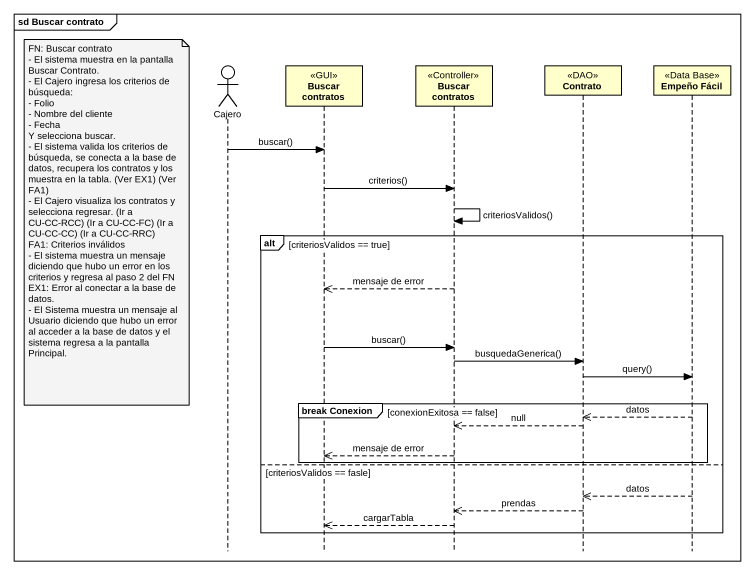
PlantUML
@startuml
mainframe sd Buscar contrato
hide footbox
actor Cajero
participant "Buscar contratos" as Buscar_contratos <<GUI>>
participant "Buscar contratos" as Buscar_contratos_2 <<Controller>>
participant Contrato <<DAO>>
participant "Empeño Fácil" as Empeño_Fácil <<Data Base>>

Cajero -> Buscar_contratos : buscar()
Buscar_contratos -> Buscar_contratos_2 : criterios()
Buscar_contratos_2 -> Buscar_contratos_2 : criteriosValidos()
note left of Cajero
  FN: Buscar contrato
  - El sistema muestra en la pantalla Buscar Contrato.
  - El Cajero ingresa los criterios de búsqueda:
  - Folio
  - Nombre del cliente
  - Fecha
  Y selecciona buscar.
  - El sistema valida los criterios de búsqueda, se conecta a la base de datos, recupera los contratos y los muestra en la tabla. (Ver EX1) (Ver FA1)
  - El Cajero visualiza los contratos y selecciona regresar. (Ir a CU-CC-RCC) (Ir a CU-CC-FC) (Ir a CU-CC-CC) (Ir a CU-CC-RRC)
  FA1: Criterios inválidos
  - El sistema muestra un mensaje diciendo que hubo un error en los criterios y regresa al paso 2 del FN
  EX1: Error al conectar a la base de datos.
  - El Sistema muestra un mensaje al Usuario diciendo que hubo un error al acceder a la base de datos y el sistema regresa a la pantalla Principal.
end note
alt criteriosValidos == true
  Buscar_contratos_2 -->> Buscar_contratos : mensaje de error
  Buscar_contratos -> Buscar_contratos_2 : buscar()
  Buscar_contratos_2 -> Contrato : busquedaGenerica()
  Contrato -> Empeño_Fácil : query()
  group break Conexion [conexionExitosa == false]
    Empeño_Fácil -->> Contrato : datos
    Contrato -->> Buscar_contratos_2 : null
    Buscar_contratos_2 -->> Buscar_contratos : mensaje de error
  end
else criteriosValidos == fasle
  Empeño_Fácil -->> Contrato : datos
  Contrato -->> Buscar_contratos_2 : prendas
  Buscar_contratos_2 -->> Buscar_contratos : cargarTabla
end
@enduml
